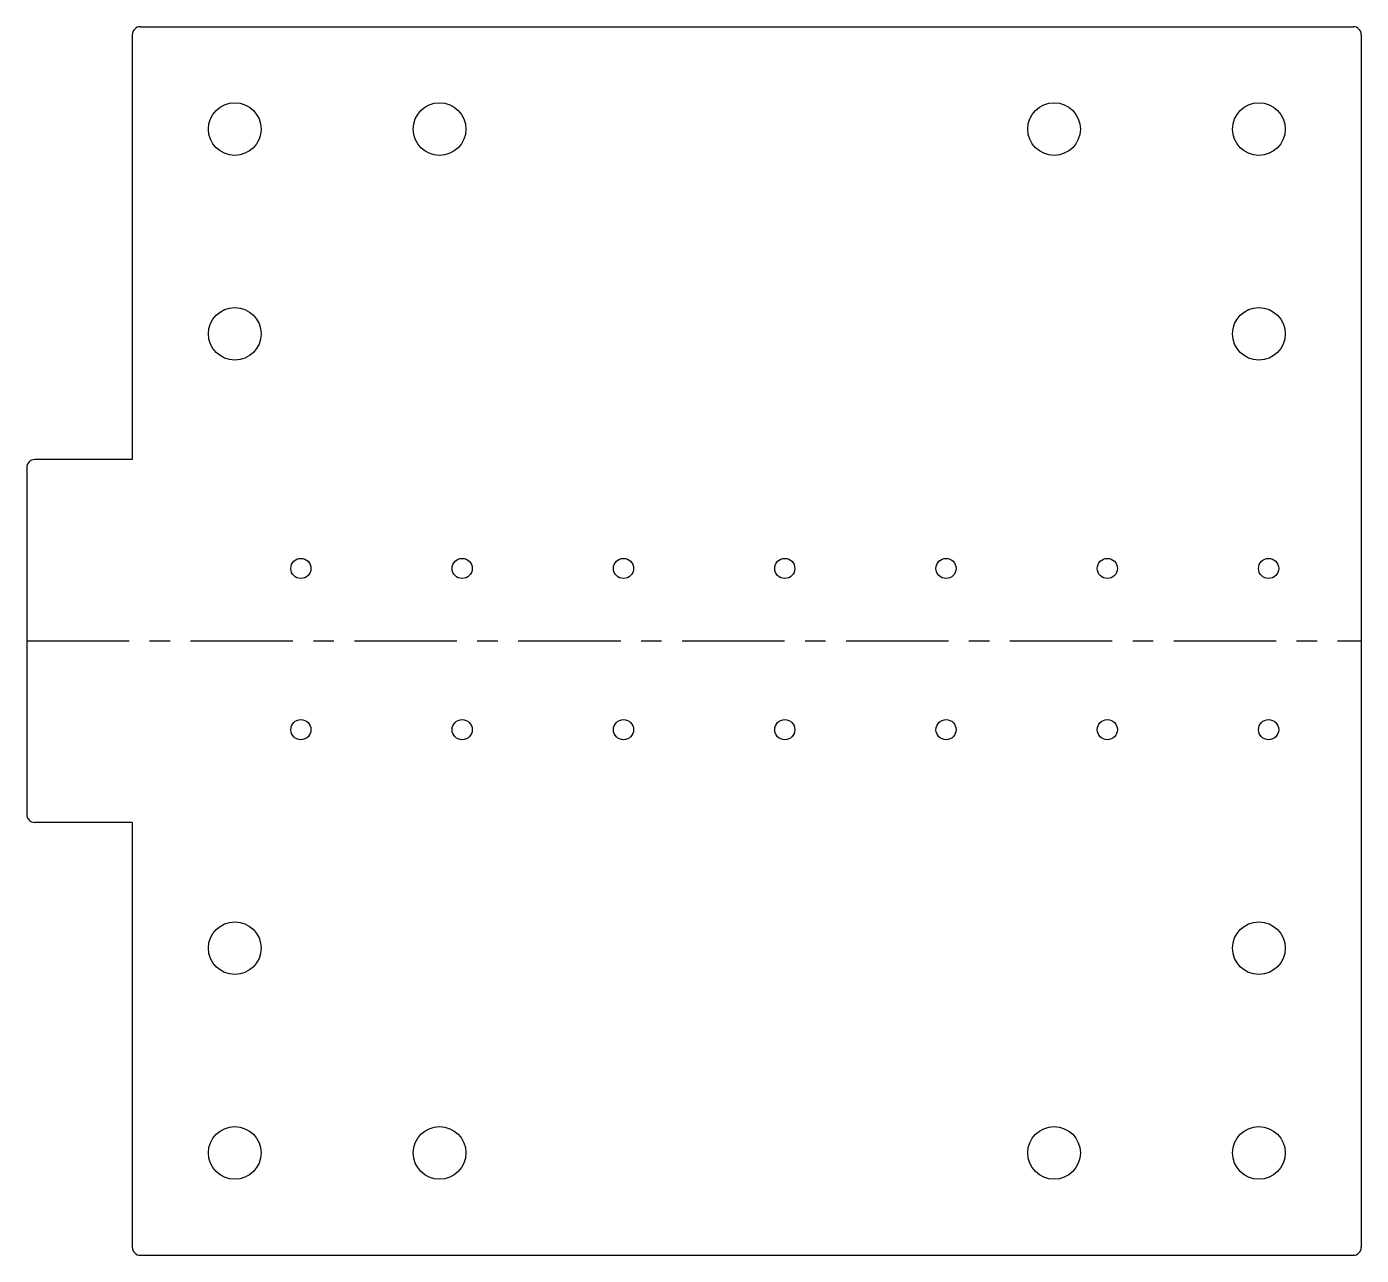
# Model space of a CAD drawing. Header units: millimetres. Extents: x -13 to 152, y -152 to 0.
import ezdxf

# ---------------------------------------------------------------- set-up
doc = ezdxf.new("R2010")
doc.units = ezdxf.units.MM
doc.linetypes.add('CENTERX2', pattern=[20.32, 12.7, -2.54, 2.54, -2.54])

msp = doc.modelspace()

# ---------------------------------------------------------------- linework, layer by layer
at = {"color": 7, "linetype": 'Continuous', "lineweight": 25}
for p, q in [((1, 0), (151.4, 0)), ((0, -1), (0, -53.7)), ((152.4, -1), (152.4, -151.4)), ((0, -53.7), (-12.1, -53.7)), ((-13.1, -54.7), (-13.1, -97.7)), ((0, -98.7), (-12.1, -98.7)), ((0, -98.7), (0, -151.4)), ((1, -152.4), (151.4, -152.4))]:
    msp.add_line(p, q, dxfattribs=at)
at = {"color": 7, "linetype": 'CENTERX2'}
msp.add_line((-13.1, -76.2), (152.4, -76.2), dxfattribs=at)
at = {"color": 7, "linetype": 'Continuous', "lineweight": 25}
for centre, radius in [((12.7, -12.7), 3.264), ((38.1, -12.7), 3.264), ((114.3, -12.7), 3.264), ((139.7, -12.7), 3.264), ((12.7, -38.1), 3.264), ((139.7, -38.1), 3.264), ((20.905, -67.2), 1.25), ((40.905, -67.2), 1.25), ((60.905, -67.2), 1.25), ((80.905, -67.2), 1.25), ((100.905, -67.2), 1.25), ((120.905, -67.2), 1.25), ((140.905, -67.2), 1.25), ((20.905, -87.2), 1.25), ((40.905, -87.2), 1.25), ((60.905, -87.2), 1.25), ((80.905, -87.2), 1.25), ((100.905, -87.2), 1.25), ((120.905, -87.2), 1.25), ((140.905, -87.2), 1.25), ((12.7, -114.3), 3.264), ((139.7, -114.3), 3.264), ((12.7, -139.7), 3.264), ((38.1, -139.7), 3.264), ((114.3, -139.7), 3.264), ((139.7, -139.7), 3.264)]:
    msp.add_circle(centre, radius, dxfattribs=at)
for centre, start, end in [((1, -1), 90, 180), ((151.4, -1), 360, 90), ((-12.1, -54.7), 90, 180), ((-12.1, -97.7), 180, 270), ((1, -151.4), 180, 270), ((151.4, -151.4), 270, 0)]:
    msp.add_arc(centre, 1, start, end, dxfattribs=at)

doc.saveas('drawing.dxf')
